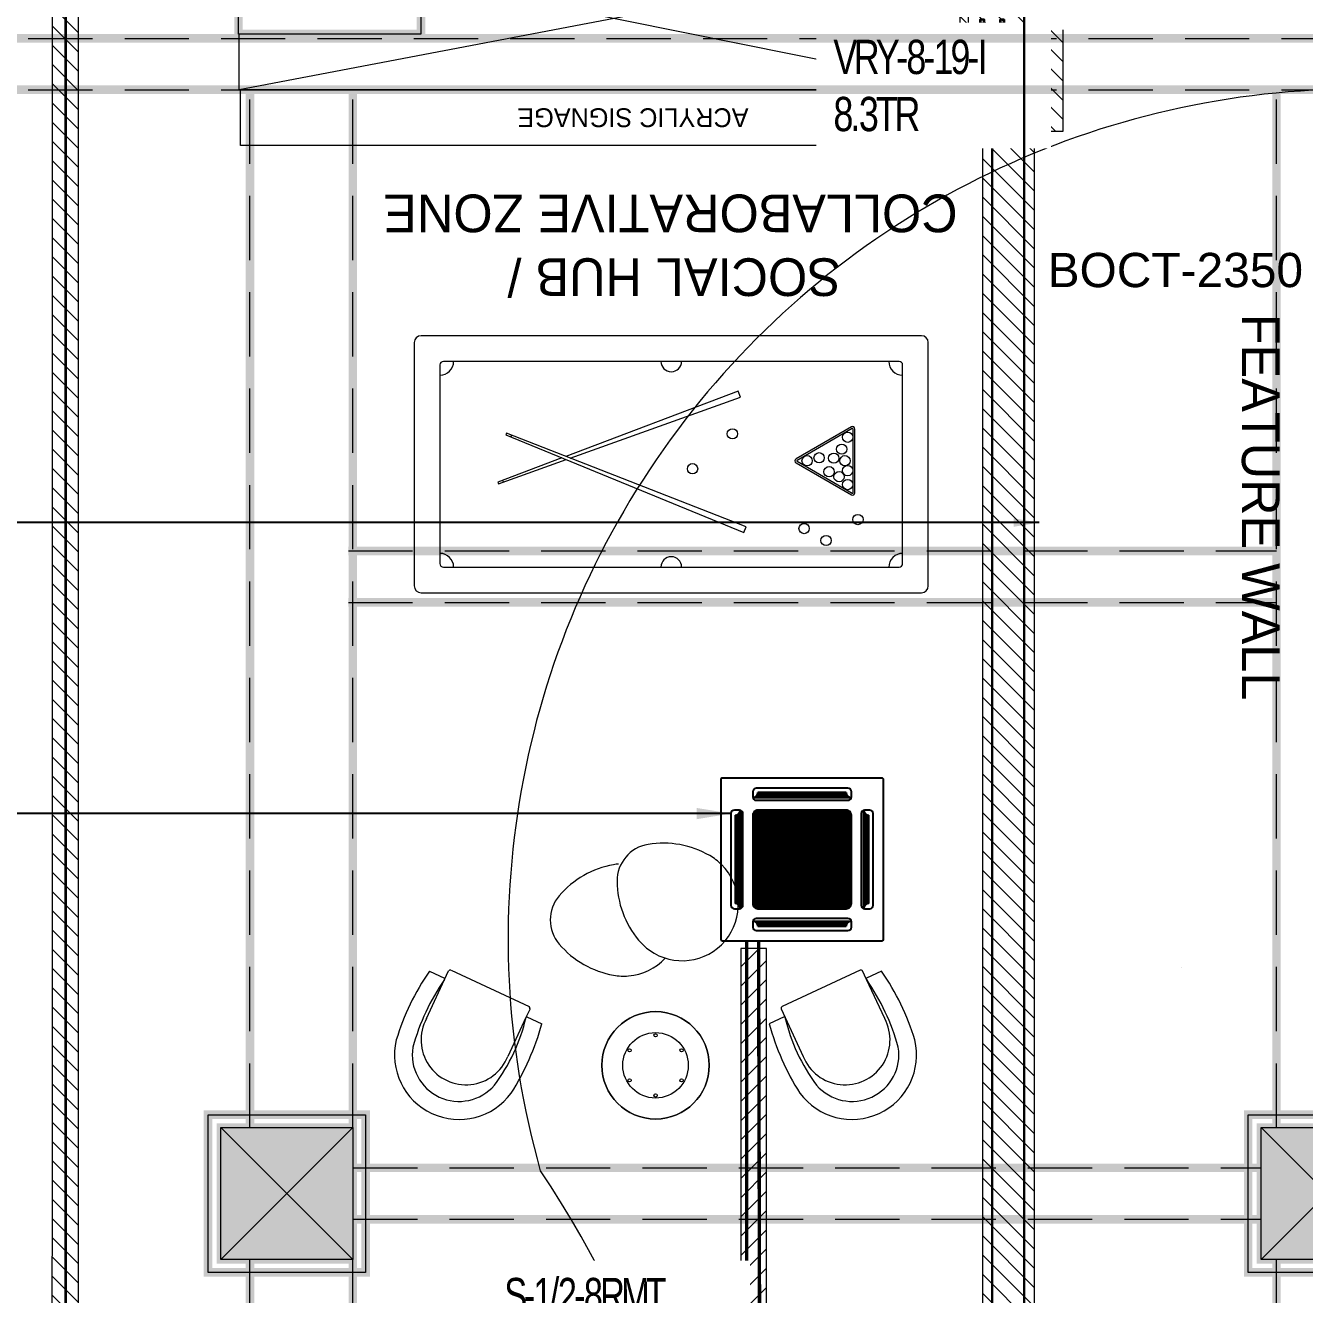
# Model space of a CAD drawing. Header units: millimetres. Extents: x -81374 to 485233, y -39075 to 157313.
# Drawn here: x 35006 to 42469, y 4275 to 11680 of the extents above; entities that cross this region are included whole.
import ezdxf
from ezdxf.enums import TextEntityAlignment as Align

# ---------------------------------------------------------------- set-up
doc = ezdxf.new("R2010")
doc.units = ezdxf.units.MM
doc.linetypes.add('CENTER', pattern=[2, 1.25, -0.25, 0.25, -0.25])
doc.linetypes.add('HIDDEN', pattern=[0.375, 0.25, -0.125])
for name, color, linetype in [('AC-RA-DIFFUSER', 6, 'Continuous'), ('CEN', 252, 'CENTER'), ('Hatch 01_UC', 7, 'Continuous'), ('M-HVAC ELLIPTICAL DUCT', 6, 'Continuous'), ('M-HVAC VRV PIPE', 152, 'Continuous'), ('M-HVAC-ELEPTICAL DUCT', 6, 'Continuous'), ('M-HVAC-SUPPLY AIR DUCT', 4, 'Continuous'), ('M-HVAC-TEXT', 7, 'Continuous')]:
    doc.layers.add(name, color=color, linetype=linetype)
for name, color, linetype, lineweight in [('CB-AC CABLE TRAY', 213, 'Continuous', 15), ('COPPER PIPE ', 4, 'Continuous', 30), ('G-IMPT', 8, 'Continuous', 5), ('P-PIPE-IDEN', 7, 'Continuous', 9), ('vrv text', 90, 'Continuous', 30)]:
    doc.layers.add(name, color=color, linetype=linetype, lineweight=lineweight)
doc.styles.add('Arial_2', font='arial.ttf', dxfattribs={"height": 75})
doc.styles.add('Herbalife_Third Floor - Furniture Layout - 210201$0$CG', font='GOTHIC.TTF')
doc.styles.add('HVAC TEXT', font='Romans.shx', dxfattribs={"width": 0.8, "height": 100})
doc.styles.add('ROMAND', font='romand__.ttf')
doc.styles.add('romans', font='stylu.ttf', dxfattribs={"height": 125})
doc.styles.get("Standard").update_dxf_attribs({"font": 'arial.ttf'})
doc.dimstyles.new('HVAC DIM', dxfattribs={"dimtxt": 100, "dimasz": 200, "dimexe": 50, "dimexo": 50, "dimgap": 50, "dimtad": 1, "dimtoh": 1, "dimdec": 0, "dimzin": 0, "dimdsep": 46, "dimtxsty": 'HVAC TEXT', "dimcen": 50, "dimclrd": 7, "dimclre": 7, "dimclrt": 7, "dimadec": 0, "dimazin": 0, "dimtfac": 1, "dimtdec": 0, "dimtofl": 0, "dimtmove": 0, "dimatfit": 3, "dimfxl": 1, "dimtolj": 1, "dimtzin": 0, "dimarcsym": 0})
doc.dimstyles.new('Vayucon', dxfattribs={"dimtxt": 200, "dimasz": 150, "dimexe": 0, "dimexo": 0, "dimgap": 9e-05, "dimtad": 1, "dimdec": 0, "dimrnd": 5, "dimzin": 0, "dimdsep": 46, "dimtxsty": 'ROMAND', "dimcen": 90, "dimclre": 99, "dimclrt": 7, "dimadec": 0, "dimazin": 0, "dimtfac": 1, "dimtdec": 0, "dimtofl": 0, "dimtmove": 1, "dimatfit": 3, "dimfxl": 1, "dimtolj": 1, "dimtzin": 0, "dimarcsym": 0})

# ---------------------------------------------------------------- blocks, each defined once
blk = doc.blocks.new('ng')
at = {"layer": 'CEN', "color": 9, "linetype": 'HIDDEN', "lineweight": 0, "ltscale": 1500, "true_color": 0xc7c8ca}
for p, q in [((44104.9, 40380), (44104.9, 34965.8)), ((49492.9, 34730.8), (44192.9, 34730.8)), ((49492.9, 34430.8), (44192.9, 34430.8)), ((44104.9, 34195.8), (44104.9, 28139)), ((49521.3, 31130.6), (44104.9, 31130.6)), ((49521.3, 30830.6), (44104.9, 30830.6)), ((54764.2, 28139), (37328.3, 28139)), ((54764.2, 27839), (37328.3, 27839))]:
    blk.add_line(p, q, dxfattribs=at)
at = {"layer": 'CEN', "color": 9, "linetype": 'Continuous', "lineweight": 0, "true_color": 0xc7c8ca}
for p, q in [((43425.4, 34965.8), (44195.4, 34195.8)), ((43425.4, 34195.8), (44195.4, 34965.8)), ((49495.4, 34965.8), (50265.4, 34195.8)), ((49495.4, 34195.8), (50265.4, 34965.8))]:
    blk.add_line(p, q, dxfattribs=at)
at = {"layer": 'CEN', "color": 9, "linetype": 'HIDDEN', "lineweight": 0, "ltscale": 1500, "true_color": 0xc7c8ca}
for points in [[(49495.4, 40380), (49495.4, 34965.8)], [(50095.4, 40380), (50095.4, 34965.8)], [(49495.4, 34195.8), (49495.4, 28139)], [(50095.4, 34195.8), (50095.4, 28139)]]:
    blk.add_lwpolyline(points, dxfattribs=at)
at = {"layer": 'CEN', "color": 9, "linetype": 'Continuous', "lineweight": 0, "true_color": 0xc7c8ca}
for points in [[(43350.4, 35040.8), (44270.4, 35040.8), (44270.4, 34120.8), (43350.4, 34120.8)], [(49420.4, 35040.8), (50340.4, 35040.8), (50340.4, 34120.8), (49420.4, 34120.8)], [(43425.4, 34965.8), (44195.4, 34965.8), (44195.4, 34195.8), (43425.4, 34195.8)], [(49495.4, 34965.8), (50265.4, 34965.8), (50265.4, 34195.8), (49495.4, 34195.8)], [(49097.5, 27814), (50162.5, 27814), (50162.5, 26749), (49097.5, 26749)]]:
    blk.add_lwpolyline(points, close=True, dxfattribs=at)
blk = doc.blocks.new('floor plan 1')
at = {"layer": 'G-IMPT', "ltscale": 500}
h = blk.add_hatch(color=8, dxfattribs=at)
h.dxf.hatch_style = 1
h.paths.add_polyline_path([(8478, -44235.9), (9785.1, -44235.9), (9785.1, -43625.9), (8478, -43625.9)])
h.paths.add_polyline_path([(15185.1, -43553.9), (15955.1, -43553.9), (15955.1, -44323.9), (15185.1, -44323.9)])
h = blk.add_hatch(color=8, dxfattribs=at)
h.dxf.hatch_style = 1
h.paths.add_polyline_path([(21255.1, -43553.9), (22025.1, -43553.9), (22025.1, -44323.9), (21255.1, -44323.9)])
at = {"layer": 'G-IMPT', "color": 8, "ltscale": 500}
for p, q in [((18731.7, -44966), (18626.2, -44739.6)), ((20245, -44966), (20350.6, -44739.6)), ((18151.3, -44959.9), (18257.8, -45188.1)), ((18755.7, -45017.4), (18731.7, -44966)), ((18755.7, -45017.4), (18731.7, -44966)), ((18738, -44970.4), (18824.6, -44930)), ((20238.8, -44970.4), (20152.1, -44930)), ((20221, -45017.4), (20245, -44966)), ((20221, -45017.4), (20245, -44966)), ((20825.4, -44959.9), (20719, -45188.1)), ((18294.7, -45242.1), (18750.3, -45029.7)), ((18294.7, -45242.1), (18750.3, -45029.7)), ((20682, -45242.1), (20226.5, -45029.7)), ((20682, -45242.1), (20226.5, -45029.7)), ((18169.1, -45236.2), (18257.2, -45195.1)), ((18257.8, -45188.1), (18281, -45238)), ((18257.8, -45188.1), (18281, -45238)), ((20719, -45188.1), (20695.7, -45238)), ((20719, -45188.1), (20695.7, -45238)), ((20807.7, -45236.2), (20719.5, -45195.1)), ((16418.2, -45258.3), (16418.2, -45258.3)), ((16418.2, -45258.3), (16418.2, -45258.3)), ((20856.7, -47445.1, 0), (17936.7, -47445.1, 0)), ((17896.7, -47485.1, 0), (17896.7, -48905.1, 0)), ((20896.7, -48905.1, 0), (20896.7, -47485.1, 0)), ((20726.7, -47595.1, 0), (18066.7, -47595.1, 0)), ((18046.7, -47615.1, 0), (18046.7, -48775.1, 0)), ((20746.7, -48775.1, 0), (20746.7, -47615.1, 0)), ((18973.5, -47796.9, 0), (18960, -47830.5, 0)), ((18960, -47830.5, 0), (20357.4, -48375.8, 0)), ((20361.1, -48366.6, 0), (18973.5, -47796.9, 0)), ((18324.9, -48029.1, 0), (18324.9, -48400.6, 0)), ((18336.1, -48029.1, 0), (18336.1, -48400.6, 0)), ((18662.4, -48212.4, 0), (18340.3, -48026.7, 0)), ((18668, -48202.7, 0), (18345.9, -48017, 0)), ((20405.6, -48081.2, 0), (20010.8, -48222.8, 0)), ((20034.3, -48232.4, 0), (20409, -48090.6, 0)), ((20380.9, -48101, 0), (20377.4, -48091.6, 0)), ((20409, -48090.6, 0), (20405.6, -48081.2, 0)), ((18340.3, -48403, 0), (18662.4, -48217.3, 0)), ((18345.9, -48412.7, 0), (18668, -48227, 0)), ((19987, -48231.3, 0), (18993.6, -48587.5, 0)), ((19006.1, -48621.4, 0), (20011.7, -48240.9, 0)), ((20329.6, -48364.7, 0), (20333.3, -48355.4, 0)), ((20357.4, -48375.8, 0), (20361.1, -48366.6, 0)), ((18993.6, -48587.5, 0), (19006.1, -48621.4, 0)), ((18066.7, -48795.1, 0), (20726.7, -48795.1, 0)), ((17936.7, -48945.1, 0), (20856.7, -48945.1, 0)), ((17664.6, -50055.7), (21910.7, -50055.7)), ((17664.6, -50380.7), (17664.6, -50055.7)), ((17664.6, -50055.7), (21910.7, -50055.7)), ((17664.6, -50380.7), (17664.6, -50055.7)), ((21910.7, -50055.7), (21910.7, -50380.7)), ((21910.7, -50055.7), (21910.7, -50380.7)), ((17664.6, -51186.5), (17664.6, -50380.7)), ((17664.6, -50380.7), (21918.4, -50380.7)), ((21910.7, -50380.7), (17664.6, -50380.7)), ((17664.6, -50380.7), (20857.1, -51023.7)), ((17664.6, -51186.5), (17664.6, -50380.7)), ((17664.6, -50380.7), (21918.4, -50380.7)), ((21910.7, -50380.7), (17664.6, -50380.7)), ((17664.6, -50380.7), (20857.1, -51023.7)), ((17686.7, -51186.5), (21918.4, -50380.7)), ((17686.7, -51186.5), (21918.4, -50380.7)), ((21918.4, -50380.7), (21918.4, -50705.7)), ((21918.4, -50380.7), (21918.4, -50705.7))]:
    blk.add_line(p, q, dxfattribs=at)
for centre, radius in [((19488.4, -44687.2), 313.4), ((19488.4, -44687.2), 191.3), ((19488.4, -44511.9), 9.53), ((19336.6, -44599.5), 9.53), ((19640.1, -44599.5), 9.53), ((19336.6, -44774.8), 9.53), ((19640.1, -44774.8), 9.53), ((19488.4, -44862.4), 9.53), ((18493.4, -47750.1, 0), 30), ((18621.3, -47819.9, 0), 30), ((18307.3, -47872.3, 0), 30), ((18367.3, -48076.6, 0), 30), ((18367.3, -48158.1, 0), 30), ((18417.8, -48122.5, 0), 30), ((18475.9, -48151.6, 0), 30), ((18382.9, -48215.7, 0), 30), ((18448.7, -48230.8, 0), 30), ((18534.1, -48233.1, 0), 30), ((18603.9, -48215.7, 0), 30), ((19272.6, -48169.1, 0), 30), ((18402.2, -48283.2, 0), 30), ((18367.3, -48353, 0), 30), ((19040, -48372.8, 0), 30)]:
    blk.add_circle(centre, radius, dxfattribs=at)
for centre, radius, start, end in [((25475.7, -40512.7), 6396.8, 150.30642, 213.81035), ((15388.8, -45424.6), 4959.9, 272.24385, 15.82283), ((18342.3, -44748.6), 377.2, 36.39463, 193.31008), ((19488.4, -44687.2), 313.4, 90, 270), ((19488.4, -44687.2), 313.4, 270, 90), ((20634.4, -44748.6), 377.2, 346.68992, 143.60537), ((18341.6, -44749.7), 273, 40.81224, 189.18773), ((20635.2, -44749.7), 273, 350.81227, 139.18776), ((17398.3, -45316.7), 1477.8, 15.16731, 32.40291), ((21578.5, -45316.7), 1477.8, 147.59709, 164.83269), ((18382.2, -44835.6), 262.2, 21.48214, 208.29386), ((17705.2, -45205.6), 1055, 13.01644, 36.96011), ((21271.6, -45205.6), 1055, 143.03989, 166.98356), ((20594.5, -44835.6), 262.2, 331.70614, 158.51786), ((19340.7, -44422.3), 1426.6, 196.83631, 214.7899), ((19357.8, -44434), 1334.9, 195.61107, 214.38767), ((19619, -44434), 1334.9, 325.61233, 344.38893), ((19636.1, -44422.3), 1426.6, 325.2101, 343.16369), ((18738.8, -44962.6), 7.85, 204.99998, 263.55437), ((20237.9, -44962.6), 7.85, 276.44563, 335.00002), ((18746, -45020.4), 10.2, 294.99998, 17.38487), ((18746, -45020.4), 10.2, 294.99998, 17.38487), ((20230.8, -45020.4), 10.2, 162.61513, 245.00002), ((20230.8, -45020.4), 10.2, 162.61513, 245.00002), ((18251.3, -45191.2), 7.14, 326.4456, 24.99998), ((19672.6, -45535.7), 327.7, 94.60785, 137.18583), ((19673.6, -45548.2), 340.2, 79.8816, 94.60785), ((19637.8, -45749), 544.2, 40.64115, 79.8816), ((20725.5, -45191.2), 7.14, 155.00002, 213.5544), ((18289.7, -45234), 9.56, 204.99998, 301.83792), ((18289.7, -45234), 9.56, 204.99998, 301.83792), ((19333.1, -45625.3), 327.7, 54.53571, 225.32001), ((20687.1, -45234), 9.56, 238.16208, 335.00002), ((20687.1, -45234), 9.56, 238.16208, 335.00002), ((19325.9, -45635.5), 340.2, 39.80947, 54.53571), ((19169.1, -45766.1), 544.2, 0.56901, 39.80947), ((19886.3, -45535.7), 216.7, 319.35885, 40.64115), ((19637.8, -45322.4), 544.2, 280.1184, 319.35885), ((19496.6, -45762.9), 216.7, 279.28672, 0.56901), ((19341.9, -45616.4), 340.2, 225.32001, 240.04626), ((19673.6, -45523.3), 340.2, 275.19973, 280.1184), ((19443.8, -45439.7), 544.2, 240.04626, 279.28672), ((17936.7, -47485.1, 0), 40, 90, 180), ((20856.7, -47485.1, 0), 40, 0, 90), ((18066.7, -47615.1, 0), 20, 90, 180), ((18046.7, -47595.1, 0), 80, 270, 0), ((19396.7, -47595.1, 0), 60, 180, 0), ((20746.7, -47595.1, 0), 80, 180, 270), ((20726.7, -47615.1, 0), 20, 0, 90), ((18338.9, -48029.1, 0), 14, 60.02708, 180), ((18338.9, -48029.1, 0), 2.8, 60.02708, 180), ((18661, -48214.8, 0), 14, 299.97292, 60.02708), ((18661, -48214.8, 0), 2.8, 299.97292, 60.02708), ((18338.9, -48400.6, 0), 14, 180, 299.97292), ((18338.9, -48400.6, 0), 2.8, 180, 299.97292), ((18046.7, -48795.1, 0), 80, 0, 90), ((20746.7, -48795.1, 0), 80, 90, 180), ((18066.7, -48775.1, 0), 20, 180, 270), ((19396.7, -48795.1, 0), 60, 0, 180), ((20726.7, -48775.1, 0), 20, 270, 0), ((17936.7, -48905.1, 0), 40, 180, 270), ((20856.7, -48905.1, 0), 40, 270, 360)]:
    blk.add_arc(centre, radius, start, end, dxfattribs=at)
at = {"layer": 'CEN', "linetype": 'Continuous'}
blk.add_blockref('ng', (-28240.4, -78519.6), dxfattribs=at)
at = {"layer": 'G-IMPT', "color": 8, "ltscale": 500, "style": 'Herbalife_Third Floor - Furniture Layout - 210201$0$CG'}
blk.add_text('FEATURE WALL', height=220, rotation=90, dxfattribs=at).set_placement((16066.7, -49072.8))
for s, height, p in [('SOCIAL HUB /', 220, (18407.1, -49397.2)), ('COLLABORATIVE ZONE', 220, (17725.6, -49769.4)), ('ACRYLIC SIGNAGE', 110, (18945.8, -50272.8)), ('ACRYLIC SIGNAGE', 110, (18945.8, -50272.8))]:
    blk.add_text(s, height=height, dxfattribs=at).set_placement(p)
at = {"layer": 'G-IMPT', "color": 8, "ltscale": 500}
for rotation, p in [(359.99915, (39680.6, -4989.6, 0)), (359.99915, (35886.7, -10139.3, 0)), (270.00085, (28873.3, -20643.5, 0)), (359.99915, (11975.3, -26935.4, 0)), (359.99915, (15267.6, -26935.4, 0)), (359.99915, (26686.3, -26987.7, 0)), (270.00085, (15861.1, -28615, 0)), (89.99915, (23697.8, -33300.6, 0)), (89.99915, (23597.9, -35337.7, 0)), (89.99915, (23597.9, -37388.3, 0)), (359.99915, (13750.4, -37781.5, 0)), (89.99915, (23697.8, -40746.8, 0)), (89.99915, (23597.8, -44302.5, 0)), (89.99915, (23597.8, -46399.1, 0)), (89.99915, (23697.8, -48339.8, 0)), (89.99915, (23697.8, -54280, 0)), (359.99915, (27418.1, -55702.4, 0)), (89.99915, (9671.9, -65856.5, 0)), (359.99915, (4684.1, -67403.4, 0)), (359.99915, (8737.2, -67403.4, 0))]:
    blk.add_attdef('PARTITIONTYPE', text='', height=200, rotation=rotation, dxfattribs=at).set_placement(p, align=Align.MIDDLE_CENTER)
blk = doc.blocks.new('*U116')
at = {"layer": 'CB-AC CABLE TRAY', "true_color": 0xa953a0}
h = blk.add_hatch(dxfattribs=at)
h.set_pattern_fill('ANSI31', color=215, scale=25)
h.set_pattern_definition([(45, (-884227.764, 1102908.81), (-56.1266008, 56.1266008), [])])
h.paths.add_polyline_path([(-88704.9, -150.4), (-88704.9, 149.6), (-68163.4, 149.6), (-68163.4, -150.4)])
at = {"layer": 'CB-AC CABLE TRAY', "color": 215, "true_color": 0xa953a0}
blk.add_lwpolyline([(-88704.9, -150.4), (-88704.9, 149.6), (-68163.4, 149.6), (-68163.4, -150.4)], close=True, dxfattribs=at)
blk = doc.blocks.new('*U122')
at = {"layer": 'CB-AC CABLE TRAY', "true_color": 0xa953a0}
h = blk.add_hatch(dxfattribs=at)
h.set_pattern_fill('ANSI31', color=215, scale=25)
h.set_pattern_definition([(45, (-899604.52, 1102758.81), (-56.1266008, 56.1266008), [])])
h.paths.add_polyline_path([(-88704.9, -150.4), (-88704.9, -0.4), (-83540.2, -0.4), (-83540.2, -150.4)])
at = {"layer": 'CB-AC CABLE TRAY', "color": 215, "true_color": 0xa953a0}
blk.add_lwpolyline([(-88704.9, -150.4), (-88704.9, -0.4), (-83540.2, -0.4), (-83540.2, -150.4)], close=True, dxfattribs=at)
blk = doc.blocks.new('*U123')
at = {"layer": 'CB-AC CABLE TRAY', "true_color": 0xa953a0}
h = blk.add_hatch(dxfattribs=at)
h.set_pattern_fill('ANSI31', color=215, scale=25)
h.set_pattern_definition([(45, (-888134.67, 1102758.81), (-56.1266008, 56.1266008), [])])
h.paths.add_polyline_path([(-88704.9, -150.4), (-88704.9, -0.4), (-72070.3, -0.4), (-72070.3, -150.4)])
at = {"layer": 'CB-AC CABLE TRAY', "color": 215, "true_color": 0xa953a0}
blk.add_lwpolyline([(-88704.9, -150.4), (-88704.9, -0.4), (-72070.3, -0.4), (-72070.3, -150.4)], close=True, dxfattribs=at)
blk = doc.blocks.new('*U127')
at = {"layer": 'CB-AC CABLE TRAY', "true_color": 0xa953a0}
h = blk.add_hatch(dxfattribs=at)
h.set_pattern_fill('ANSI31', color=215, scale=25)
h.set_pattern_definition([(45, (-897484.87, 1103208.81), (-56.1266008, 56.1266008), [])])
h.paths.add_polyline_path([(-88704.9, -150.4), (-88704.9, 449.6), (-81420.5, 449.6), (-81420.5, -150.4)])
at = {"layer": 'CB-AC CABLE TRAY', "color": 215, "true_color": 0xa953a0}
blk.add_lwpolyline([(-88704.9, -150.4), (-88704.9, 449.6), (-81420.5, 449.6), (-81420.5, -150.4)], close=True, dxfattribs=at)
blk = doc.blocks.new('DLC - All Capacities')
at = {"color": 62}
for p, q in [((261.5, 375), (-261.5, 375)), ((259.2, 380), (-259.2, 380)), ((257.5, 385), (-257.9, 385)), ((257.5, 390), (-257.5, 390)), ((286.9, 360), (-286.9, 360)), ((270.9, 365), (-270.9, 365)), ((265.1, 370), (-265.1, 370)), ((-390, 257.5), (-390, -257.5)), ((-385, 257.5), (-385, -257.9)), ((-380, 259.2), (-380, -259.2)), ((-375, 261.5), (-375, -261.5)), ((-370, 265.1), (-370, -265.1)), ((-365, 270.9), (-365, -270.9)), ((-360, 286.9), (-360, -286.9)), ((360, -286.9), (360, 286.9)), ((365, -270.9), (365, 270.9)), ((370, -265.1), (370, 265.1)), ((375, -261.5), (375, 261.5)), ((380, -259.2), (380, 259.2)), ((385, -257.5), (385, 257.9)), ((390, -257.5), (390, 257.5)), ((-286.9, -360), (286.9, -360)), ((-270.9, -365), (270.9, -365)), ((-265.1, -370), (265.1, -370)), ((-261.5, -375), (261.5, -375)), ((-259.2, -380), (259.2, -380)), ((-257.5, -385), (257.9, -385)), ((-257.5, -390), (257.5, -390))]:
    blk.add_line(p, q, dxfattribs=at)
at = {"color": 4}
for p, q in [((-277.5, -279.9), (-277.5, 279.9)), ((-274.5, -282.2), (-274.5, 282.2))]:
    blk.add_line(p, q, dxfattribs=at)
for points in [[(-465, -475), (465, -475, 0.414214), (475, -465), (475, 465, 0.414214), (465, 475), (-465, 475, 0.414214), (-475, 465), (-475, -465, 0.414214)], [(-287.5, 395), (-287.5, 365, 0.414214), (-267.5, 345), (267.5, 345, 0.414214), (287.5, 365), (287.5, 395, 0.414214), (267.5, 415), (-267.5, 415, 0.414214)], [(-395, -287.5), (-365, -287.5, 0.414214), (-345, -267.5), (-345, 267.5, 0.414214), (-365, 287.5), (-395, 287.5, 0.414214), (-415, 267.5), (-415, -267.5, 0.414214)], [(-257.5, -287.5), (257.5, -287.5, 0.414214), (287.5, -257.5), (287.5, 257.5, 0.414214), (257.5, 287.5), (-257.5, 287.5, 0.414214), (-287.5, 257.5), (-287.5, -257.5, 0.414214)], [(395, 287.5), (365, 287.5, 0.414214), (345, 267.5), (345, -267.5, 0.414214), (365, -287.5), (395, -287.5, 0.414214), (415, -267.5), (415, 267.5, 0.414214)], [(287.5, -395), (287.5, -365, 0.414214), (267.5, -345), (-267.5, -345, 0.414214), (-287.5, -365), (-287.5, -395, 0.414214), (-267.5, -415), (267.5, -415, 0.414214)]]:
    blk.add_lwpolyline(points, format="xyb", close=True, dxfattribs=at)
for points in [[(-277.5, -279.9), (-277.5, 279.9)], [(-274.5, 282.2), (-274.5, -282.2)], [(-267.5, -285.8), (-267.5, 285.8)], [(-264.5, 286.7), (-264.5, -286.7)], [(262.5, -287.1), (262.5, 287.1)], [(265.5, 286.4), (265.5, -286.4)], [(272.5, -283.5), (272.5, 283.5)], [(275.5, 281.5), (275.5, -281.5)]]:
    blk.add_lwpolyline(points, dxfattribs=at)
for points in [[(-257.5, 287.5), (-254.5, 287.5), (-254.5, -287.5), (-257.5, -287.5)], [(-247.5, 287.5), (-244.5, 287.5), (-244.5, -287.5), (-247.5, -287.5)], [(-237.5, 287.5), (-234.5, 287.5), (-234.5, -287.5), (-237.5, -287.5)], [(-227.5, 287.5), (-224.5, 287.5), (-224.5, -287.5), (-227.5, -287.5)], [(-217.5, 287.5), (-214.5, 287.5), (-214.5, -287.5), (-217.5, -287.5)], [(-207.5, 287.5), (-204.5, 287.5), (-204.5, -287.5), (-207.5, -287.5)], [(-197.5, 287.5), (-194.5, 287.5), (-194.5, -287.5), (-197.5, -287.5)], [(-187.5, 287.5), (-184.5, 287.5), (-184.5, -287.5), (-187.5, -287.5)], [(-177.5, 287.5), (-174.5, 287.5), (-174.5, -287.5), (-177.5, -287.5)], [(-167.5, 287.5), (-164.5, 287.5), (-164.5, -287.5), (-167.5, -287.5)], [(-157.5, 287.5), (-154.5, 287.5), (-154.5, -287.5), (-157.5, -287.5)], [(-147.5, 287.5), (-144.5, 287.5), (-144.5, -287.5), (-147.5, -287.5)], [(-137.5, 287.5), (-134.5, 287.5), (-134.5, -287.5), (-137.5, -287.5)], [(-127.5, 287.5), (-124.5, 287.5), (-124.5, -287.5), (-127.5, -287.5)], [(-117.5, 287.5), (-114.5, 287.5), (-114.5, -287.5), (-117.5, -287.5)], [(-107.5, 287.5), (-104.5, 287.5), (-104.5, -287.5), (-107.5, -287.5)], [(-97.5, 287.5), (-94.5, 287.5), (-94.5, -287.5), (-97.5, -287.5)], [(-87.5, 287.5), (-84.5, 287.5), (-84.5, -287.5), (-87.5, -287.5)], [(-77.5, 287.5), (-74.5, 287.5), (-74.5, -287.5), (-77.5, -287.5)], [(-67.5, 287.5), (-64.5, 287.5), (-64.5, -287.5), (-67.5, -287.5)], [(-57.5, 287.5), (-54.5, 287.5), (-54.5, -287.5), (-57.5, -287.5)], [(-47.5, 287.5), (-44.5, 287.5), (-44.5, -287.5), (-47.5, -287.5)], [(-37.5, 287.5), (-34.5, 287.5), (-34.5, -287.5), (-37.5, -287.5)], [(-27.5, 287.5), (-24.5, 287.5), (-24.5, -287.5), (-27.5, -287.5)], [(-17.5, 287.5), (-14.5, 287.5), (-14.5, -287.5), (-17.5, -287.5)], [(-7.5, 287.5), (-4.5, 287.5), (-4.5, -287.5), (-7.5, -287.5)], [(2.5, 287.5), (5.5, 287.5), (5.5, -287.5), (2.5, -287.5)], [(12.5, 287.5), (15.5, 287.5), (15.5, -287.5), (12.5, -287.5)], [(22.5, 287.5), (25.5, 287.5), (25.5, -287.5), (22.5, -287.5)], [(32.5, 287.5), (35.5, 287.5), (35.5, -287.5), (32.5, -287.5)], [(42.5, 287.5), (45.5, 287.5), (45.5, -287.5), (42.5, -287.5)], [(52.5, 287.5), (55.5, 287.5), (55.5, -287.5), (52.5, -287.5)], [(62.5, 287.5), (65.5, 287.5), (65.5, -287.5), (62.5, -287.5)], [(72.5, 287.5), (75.5, 287.5), (75.5, -287.5), (72.5, -287.5)], [(82.5, 287.5), (85.5, 287.5), (85.5, -287.5), (82.5, -287.5)], [(92.5, 287.5), (95.5, 287.5), (95.5, -287.5), (92.5, -287.5)], [(102.5, 287.5), (105.5, 287.5), (105.5, -287.5), (102.5, -287.5)], [(112.5, 287.5), (115.5, 287.5), (115.5, -287.5), (112.5, -287.5)], [(122.5, 287.5), (125.5, 287.5), (125.5, -287.5), (122.5, -287.5)], [(132.5, 287.5), (135.5, 287.5), (135.5, -287.5), (132.5, -287.5)], [(142.5, 287.5), (145.5, 287.5), (145.5, -287.5), (142.5, -287.5)], [(152.5, 287.5), (155.5, 287.5), (155.5, -287.5), (152.5, -287.5)], [(162.5, 287.5), (165.5, 287.5), (165.5, -287.5), (162.5, -287.5)], [(172.5, 287.5), (175.5, 287.5), (175.5, -287.5), (172.5, -287.5)], [(182.5, 287.5), (185.5, 287.5), (185.5, -287.5), (182.5, -287.5)], [(192.5, 287.5), (195.5, 287.5), (195.5, -287.5), (192.5, -287.5)], [(202.5, 287.5), (205.5, 287.5), (205.5, -287.5), (202.5, -287.5)], [(212.5, 287.5), (215.5, 287.5), (215.5, -287.5), (212.5, -287.5)], [(222.5, 287.5), (225.5, 287.5), (225.5, -287.5), (222.5, -287.5)], [(232.5, 287.5), (235.5, 287.5), (235.5, -287.5), (232.5, -287.5)], [(242.5, 287.5), (245.5, 287.5), (245.5, -287.5), (242.5, -287.5)], [(252.5, 287.5), (255.5, 287.5), (255.5, -287.5), (252.5, -287.5)]]:
    blk.add_lwpolyline(points, close=True, dxfattribs=at)
at = {"color": 62}
for centre, start, end in [((-287.5, 390), 271.21301, 0.01284), ((287.5, 390), 179.98716, 268.78699), ((-390, 287.5), 269.98716, 358.78699), ((390, 287.5), 181.21301, 270.01284), ((-390, -287.5), 1.21301, 90.01284), ((390, -287.5), 89.98716, 178.78699), ((-287.5, -390), 359.98716, 88.78699), ((287.5, -390), 91.21301, 180.01284)]:
    blk.add_arc(centre, 30, start, end, dxfattribs=at)
blk = doc.blocks.new('zw$4E06')
at = {"layer": 'vrv text'}
for points in [[(-121, 47), (-125, 47, 0.219765), (-200, 9), (-201, 7), (-203, 6), (-204, 4), (-205, 2, 0.042815), (-212, -11), (-213, -13), (-214, -15), (-215, -17), (-215, -19), (-216, -21), (-216, -21), (-217, -22), (-217, -22), (-217, -23), (-217, -24), (-218, -25), (-219, -26), (-219, -26), (-220, -26), (-220, -27), (-220, -27), (-221, -28), (-222, -28), (-222, -28), (-222, -29), (-223, -29), (-224, -29)], [(-121, 50), (-123, 50, 0.309599), (-218, -18), (-219, -19)], [(-121, 4), (-124, 4, 0.392074), (-178, -52), (-178, -53), (-178, -55, 0.393328), (-124, -110), (-121, -110)], [(-121, 1), (-123, 1), (-124, 0, 0.390764), (-175, -52), (-175, -55, 0.390298), (-124, -107), (-121, -107)], [(-231, -32), (-231, -32, 0.021844), (-210, -47), (-200, -53), (-205, -43)], [(-205, -64), (-200, -53), (-210, -60, 0.03043), (-231, -75), (-231, -75)], [(-121, -154), (-123, -154, -0.308139), (-215, -88), (-216, -86), (-216, -85), (-217, -85), (-217, -84), (-217, -84), (-217, -83), (-218, -83), (-218, -82), (-218, -82), (-219, -81), (-219, -81), (-220, -80), (-220, -80), (-220, -79), (-221, -79), (-222, -79), (-222, -78), (-222, -78, 0.112916), (-230, -75), (-231, -75), (-231, -75)], [(-121, -157), (-123, -157, -0.307918), (-218, -89), (-219, -87), (-219, -87), (-219, -86), (-220, -86), (-220, -85), (-220, -85), (-220, -84), (-221, -84), (-221, -83), (-221, -83), (-222, -83), (-222, -82), (-222, -82), (-223, -82), (-223, -81), (-223, -81), (-224, -81), (-224, -80), (-225, -80), (-225, -80), (-225, -80), (-226, -79), (-227, -79), (-227, -79), (-227, -79), (-228, -79), (-229, -79), (-229, -78), (-230, -78), (-231, -78), (-231, -78)]]:
    blk.add_lwpolyline(points, format="xyb", dxfattribs=at)
for points in [[(-206, 0), (-209, 2)], [(-202, 6), (-205, 8)], [(-198, 11), (-201, 13)], [(-194, 16), (-196, 18)], [(-189, 20), (-191, 23)], [(-184, 25), (-186, 27)], [(-179, 29), (-181, 31)], [(-173, 33), (-175, 35)], [(-167, 36), (-169, 38)], [(-161, 39), (-163, 41)], [(-154, 42), (-156, 44)], [(-147, 44), (-149, 46)], [(-139, 45), (-142, 48)], [(-131, 46), (-133, 49)], [(-131, -1), (-133, 2)], [(-122, 47), (-125, 50)], [(-122, 0), (-125, 3)], [(-76, 50), (-76, 53), (-104, 53), (-109, 50), (-121, 50)], [(-103, 50), (-108, 47), (-121, 47)], [(-121, 3), (-121, 47)], [(-121, 3), (-108, 3), (-103, 0), (-76, 0), (-76, -3), (-104, -3), (-109, 0), (-121, 0)], [(-113, 0), (-116, 3)], [(-112, 47), (-115, 50)], [(-108, 3), (-108, 47)], [(-105, 49), (-107, 51)], [(-100, -3), (-104, 1)], [(-103, 50), (-103, 40)], [(-76, 0), (-76, 50), (-103, 50), (-103, 0)], [(-103, 48), (-5, 48), (-3, 50), (0, 50)], [(-103, 2), (-103, 49)], [(-103, 1), (-103, 48)], [(-103, 47), (-103, 0)], [(0, 47), (-2, 47), (-4, 46), (-103, 46)], [(-4, 46), (-4, 4), (-103, 4)], [(-103, 45), (-103, 3)], [(0, 0), (-3, 0), (-5, 1), (-103, 1)], [(-96, 50), (-100, 53)], [(-91, -3), (-94, 0)], [(-87, 50), (-90, 53)], [(-81, -3), (-84, 0)], [(-78, 50), (-81, 53)], [(-76, 50), (-76, 40)], [(-26, 46), (-33, 46)], [(-26, 4), (-33, 4)], [(-4, 4), (-2, 3)], [(-2, 47), (-2, 3), (0, 3)], [(151, 48), (73, 48), (70, 50), (-1, 50)], [(70, 3), (-1, 3)], [(0, 47), (70, 47), (72, 46), (151, 46), (158, 42), (196, 42), (203, 38), (203, 13), (196, 8), (158, 8), (151, 4), (72, 4), (70, 3)], [(0, 0), (70, 0)], [(70, 47), (70, 3)], [(70, 0), (73, 1), (151, 1), (159, 6), (196, 6), (203, 10), (236, 10), (236, 40), (203, 40), (196, 44)], [(72, 46), (72, 4)], [(93, 46), (101, 46)], [(93, 4), (101, 4)], [(159, 44), (151, 48)], [(151, 46), (151, 4)], [(158, 42), (158, 8)], [(196, 44), (159, 44)], [(196, 42), (196, 8)], [(203, 38), (236, 38)], [(203, 13), (236, 13)], [(-500, -74), (-500, -32), (-507, -37), (-545, -37), (-545, -34)], [(-545, -34), (-508, -34)], [(-545, -37), (-545, -70)], [(-545, -70), (-507, -70), (-500, -74), (-421, -74)], [(-545, -73), (-545, -70)], [(-508, -73), (-545, -73)], [(-508, -34), (-501, -30)], [(-501, -77), (-508, -73)], [(-507, -37), (-507, -70)], [(-501, -30), (-422, -30)], [(-422, -77), (-501, -77)], [(-349, -31), (-419, -31), (-421, -32), (-500, -32)], [(-443, -32), (-450, -32)], [(-443, -74), (-450, -74)], [(-422, -30), (-419, -28)], [(-419, -78), (-422, -77)], [(-421, -32), (-421, -74), (-419, -76)], [(-419, -28), (-348, -28)], [(-419, -31), (-419, -76), (-349, -76)], [(-349, -78), (-419, -78)], [(-247, -30), (-344, -30), (-347, -28), (-349, -28)], [(-349, -31), (-347, -31), (-345, -32), (-247, -32)], [(-347, -31), (-347, -76), (-349, -76)], [(-349, -78), (-347, -78)], [(-345, -74), (-347, -76)], [(-347, -78), (-344, -77)], [(-345, -32), (-345, -74), (-247, -74)], [(-344, -77), (-247, -77)], [(-324, -32), (-316, -32)], [(-324, -74), (-316, -74)], [(-241, -28), (-246, -25), (-273, -25), (-273, -28), (-247, -28), (-242, -32)], [(-272, -28), (-273, -27)], [(-273, -28), (-273, -41)], [(-273, -78), (-273, -28)], [(-231, -75), (-242, -75), (-247, -78), (-273, -78), (-273, -81), (-246, -81), (-241, -78), (-231, -78)], [(-266, -81), (-269, -78)], [(-263, -28), (-266, -25)], [(-257, -81), (-260, -78)], [(-253, -28), (-256, -25)], [(-247, -81), (-251, -78)], [(-241, -32), (-247, -25)], [(-247, -28), (-247, -41)], [(-247, -78), (-247, -28)], [(-247, -76), (-247, -28), (-247, -76)], [(-247, -77), (-247, -30)], [(-247, -77), (-247, -30)], [(-241, -79), (-243, -76)], [(-242, -75), (-242, -32)], [(-242, -32), (-231, -32)], [(-241, -28), (-231, -28)], [(-232, -78), (-235, -75)], [(-231, -32), (-234, -28)], [(-231, -28), (-230, -28), (-229, -28), (-229, -28), (-228, -28), (-228, -28), (-227, -28), (-227, -28), (-227, -27), (-226, -27), (-225, -27), (-225, -27), (-225, -26), (-224, -26), (-224, -26), (-223, -25), (-223, -25), (-222, -25), (-222, -24), (-222, -24), (-221, -24), (-221, -23), (-221, -23), (-220, -22), (-220, -22), (-220, -22), (-220, -21), (-219, -21), (-219, -20), (-219, -20)], [(-229, -31), (-230, -32), (-231, -32)], [(-224, -30), (-226, -27)], [(-217, -83), (-223, -77)], [(-219, -25), (-221, -23)], [(-215, -19), (-218, -17)], [(-210, -100), (-217, -93)], [(-216, -21), (-216, -21)], [(-216, -86), (-216, -86)], [(-213, -13), (-215, -10)], [(-210, -6), (-212, -4)], [(-175, -50), (-178, -48)], [(-174, -60), (-178, -57)], [(-174, -42), (-176, -40)], [(-171, -73), (-176, -68)], [(-172, -35), (-174, -32)], [(-169, -28), (-171, -26)], [(-153, -100), (-168, -85)], [(-165, -22), (-167, -20)], [(-161, -17), (-163, -15)], [(-156, -13), (-158, -10)], [(-151, -8), (-153, -6)], [(-145, -5), (-147, -3)], [(-138, -2), (-141, 0)], [(-183, -136), (-204, -115)], [(-161, -149), (-168, -142)], [(-147, -154), (-151, -149)], [(-135, -156), (-139, -152)], [(-125, -110), (-128, -107)], [(-125, -157), (-128, -153)], [(-76, -107), (-76, -104), (-104, -104), (-109, -107), (-121, -107)], [(-121, -154), (-121, -110), (-108, -110), (-103, -107), (-76, -107)], [(-109, -157), (-104, -160), (-76, -160), (-76, -157), (-103, -157), (-108, -154), (-121, -154)], [(-121, -157), (-109, -157)], [(-115, -110), (-118, -107)], [(-115, -157), (-118, -154)], [(-107, -109), (-109, -107)], [(-103, -160), (-109, -154)], [(-108, -154), (-108, -110)], [(-103, -108), (-5, -108), (-3, -106), (0, -106)], [(-103, -107), (-103, -118)], [(-103, -157), (-103, -107)], [(-103, -155), (-103, -108)], [(0, -109), (-2, -109), (-5, -110), (-103, -110)], [(-5, -110), (-5, -152), (-103, -152)], [(-103, -157), (-103, -110)], [(-5, -155), (-103, -155)], [(-99, -107), (-102, -104)], [(-93, -160), (-96, -157)], [(-90, -107), (-93, -104)], [(-84, -160), (-87, -157)], [(-81, -107), (-84, -104)], [(-76, -158), (-78, -157)], [(-76, -107), (-76, -118)], [(-76, -157), (-76, -107)], [(-26, -110), (-34, -110)], [(-26, -152), (-34, -152)], [(-5, -152), (-2, -154), (0, -154)], [(-3, -156), (-5, -155)], [(0, -156), (-3, -156)], [(-2, -154), (-2, -109)], [(151, -108), (72, -108), (70, -106), (-1, -106)], [(69, -154), (-1, -154)], [(0, -109), (69, -109), (71, -110), (150, -110)], [(0, -156), (70, -156)], [(69, -109), (69, -154)], [(196, -148), (158, -148), (150, -152), (71, -152), (69, -154)], [(70, -156), (72, -155)], [(71, -110), (71, -152)], [(72, -155), (151, -155), (158, -151), (196, -151)], [(93, -110), (101, -110)], [(93, -152), (101, -152)], [(150, -110), (150, -152)], [(150, -110), (158, -115), (196, -115), (203, -119), (203, -144), (196, -148)], [(158, -112), (151, -108)], [(196, -112), (158, -112)], [(158, -115), (158, -148)], [(196, -112), (203, -116), (235, -116), (235, -147), (203, -147), (196, -151)], [(196, -115), (196, -148)], [(203, -119), (235, -119)], [(203, -144), (235, -144)]]:
    blk.add_lwpolyline(points, dxfattribs=at)
for points in [[(-224, -29), (-225, -31), (-227, -31), (-229, -31)], [(-205, -43), (-210, -36), (-212, -28), (-216, -21)], [(-216, -86), (-212, -78), (-209, -71), (-205, -64)]]:
    blk.add_open_spline(points, degree=3, dxfattribs=at)

msp = doc.modelspace()

# ---------------------------------------------------------------- hatches: boundary and pattern name
at = {"layer": 'Hatch 01_UC', "linetype": 'Continuous'}
h = msp.add_hatch(color=8, dxfattribs=at)
h.dxf.hatch_style = 1
h.paths.add_polyline_path([(36915.7, 4478.5), (36145.7, 4478.5), (36145.7, 5248.5), (36915.7, 5248.5)])
h = msp.add_hatch(color=8, dxfattribs=at)
h.dxf.hatch_style = 1
h.paths.add_polyline_path([(49692.8, 5160.5), (48385.7, 5160.5), (48385.7, 4550.5), (49692.8, 4550.5)])
h.paths.add_polyline_path([(42985.7, 4478.5), (42215.7, 4478.5), (42215.7, 5248.5), (42985.7, 5248.5)])

# ---------------------------------------------------------------- linework, layer by layer
at = {"layer": 'CEN', "color": 11, "linetype": 'Continuous', "lineweight": 0, "const_width": 50}
for points in [[(37313.7, 11630.3), (36248.7, 11630.3), (36248.7, 12695.3), (37313.7, 12695.3)], [(36990.7, 4403.5), (36070.7, 4403.5), (36070.7, 5323.5), (36990.7, 5323.5)], [(43060.7, 4403.5), (42140.7, 4403.5), (42140.7, 5323.5), (43060.7, 5323.5)], [(36915.7, 4478.5), (36145.7, 4478.5), (36145.7, 5248.5), (36915.7, 5248.5)], [(42985.7, 4478.5), (42215.7, 4478.5), (42215.7, 5248.5), (42985.7, 5248.5)]]:
    msp.add_lwpolyline(points, close=True, dxfattribs=at)
at = {"layer": 'CEN', "color": 11, "linetype": 'HIDDEN', "lineweight": 0, "ltscale": 1500, "const_width": 50}
for points in [[(36315.7, 5248.5), (36315.7, 11305.3)], [(36915.7, 5248.5), (36915.7, 11305.3)], [(42306.2, 5248.5), (42306.2, 11305.3)], [(36889.9, 8613.7), (42306.2, 8613.7)], [(36889.9, 8313.7), (42306.2, 8313.7)], [(36918.2, 5013.5), (42218.2, 5013.5)], [(36918.2, 4713.5), (42218.2, 4713.5)], [(36315.7, -935.7), (36315.7, 4478.5)], [(36915.7, -935.7), (36915.7, 4478.5)], [(42306.2, -935.7), (42306.2, 4478.5)]]:
    msp.add_lwpolyline(points, dxfattribs=at)
at = {"layer": 'CEN', "color": 11, "linetype": 'Continuous', "lineweight": 0, "const_width": 50}
for points in [[(36915.7, 5248.5), (36145.7, 4478.5)], [(36915.7, 4478.5), (36145.7, 5248.5)], [(42985.7, 5248.5), (42215.7, 4478.5)], [(42985.7, 4478.5), (42215.7, 5248.5)]]:
    msp.add_lwpolyline(points, dxfattribs=at)
at = {"layer": 'COPPER PIPE ', "color": 4, "linetype": 'Continuous', "const_width": 15}
msp.add_lwpolyline([(41928.9, -9553.1), (40646.9, -9553.1), (40646.9, 11134.1)], dxfattribs=at)
at = {"layer": 'M-HVAC VRV PIPE', "color": 3, "linetype": 'Continuous', "const_width": 20}
msp.add_lwpolyline([(41056.1, 985.3), (39214.3, 985.3), (39214.3, 6338.6)], dxfattribs=at)
at = {"layer": 'M-HVAC VRV PIPE', "color": 76, "linetype": 'Continuous', "const_width": 20}
msp.add_lwpolyline([(39283.7, 6338.6), (39296.9, 1079.7)], dxfattribs=at)

# ---------------------------------------------------------------- block references
at = {"linetype": 'Continuous', "rotation": 180}
msp.add_blockref('floor plan 1', (58170.8, -39075.4), dxfattribs=at)
at = {"layer": 'AC-RA-DIFFUSER', "rotation": 360}
msp.add_blockref('DLC - All Capacities', (39537.5, 6813.6), dxfattribs=at)
at = {"layer": 'CB-AC CABLE TRAY', "color": 4, "linetype": 'HIDDEN'}
for name, p, rotation in [('*U127', (40910, 99766.6), 89.99971984367855), ('*U123', (35162.4, 84887.6), 89.9997198436913), ('*U116', (40741.4, 79225.1), 89.9997198436913)]:
    msp.add_blockref(name, p, dxfattribs=dict(at, rotation=rotation))
at = {"layer": 'CB-AC CABLE TRAY', "color": 4, "linetype": 'HIDDEN', "xscale": -1, "rotation": 270.0002801563087}
msp.add_blockref('*U122', (39329.3, 89834.6), dxfattribs=at)
at = {"layer": 'vrv text', "xscale": 0.7447286262668819, "yscale": 0.7447286262668819, "zscale": 0.7447286262668819, "rotation": 89.99999999999999}
msp.add_blockref('zw$4E06', (40607.2, 11540.3), dxfattribs=at)

# ---------------------------------------------------------------- texts
at = {"layer": 'M-HVAC-ELEPTICAL DUCT', "insert": (40970.3, 10353.3, 1198.1), "char_height": 200, "attachment_point": 1}
msp.add_mtext('BOCT-2350', dxfattribs=at)

# ---------------------------------------------------------------- leaders
at = {"layer": 'M-HVAC ELLIPTICAL DUCT', "linetype": 'Continuous'}
msp.add_leader([(39122.5, 7081.1), (33943.5, 7081.1)], dimstyle='HVAC DIM', dxfattribs=at)
at = {"layer": 'M-HVAC-SUPPLY AIR DUCT', "color": 0, "linetype": 'Continuous'}
msp.add_leader([(40921.5, 8779.4, 0), (34053.2, 8779.4, 0)], dimstyle='Vayucon', dxfattribs=at)

# ---------------------------------------------------------------- next in the draw order: texts
at = {"layer": 'M-HVAC-TEXT', "insert": (37799.5, 3771.1), "char_height": 200, "width": 1334.442, "attachment_point": 7, "style": 'romans', "bg_fill": 2}
msp.add_mtext('\\pxql,t8;{\\W0.75;\\T0.75;\\C3;S-1/2-8RMT\\PL-\\Fromans.shx|c1;1/4-8RMT}', dxfattribs=at)
at = {"layer": 'P-PIPE-IDEN', "insert": (39720.4, 11597.1), "char_height": 200, "width": 1170.464, "attachment_point": 1, "style": 'Arial_2', "bg_fill": 2}
msp.add_mtext('{\\W0.75;\\T0.75;\\C1;VRY-8-19-I\\P8.3TR}', dxfattribs=at)

# ---------------------------------------------------------------- next in the draw order: linework, layer by layer
at = {"layer": 'CEN', "color": 11, "linetype": 'HIDDEN', "lineweight": 0, "ltscale": 1500, "const_width": 50}
msp.add_lwpolyline([(31647, 11305.3), (49082.8, 11305.3)], dxfattribs=at)
at = {"layer": 'M-HVAC VRV PIPE', "color": 171, "linetype": 'Continuous', "const_width": 15}
msp.add_lwpolyline([(41057.5, -9718.5), (40834.1, -9718.5), (40833.2, 11941.5)], dxfattribs=at)

# ---------------------------------------------------------------- next in the draw order: texts
at = {"layer": 'P-PIPE-IDEN', "insert": (40959.1, 12288.5), "char_height": 200, "width": 1170.464, "attachment_point": 1, "style": 'Arial_2', "bg_fill": 2}
msp.add_mtext('{\\W0.75;\\T0.75;\\C1;VRY-8-19-I\\P8.3TR}', dxfattribs=at)

# ---------------------------------------------------------------- next in the draw order: linework, layer by layer
at = {"layer": 'CEN', "color": 11, "linetype": 'HIDDEN', "lineweight": 0, "ltscale": 1500, "const_width": 50}
msp.add_lwpolyline([(31647, 11605.3), (49082.8, 11605.3)], dxfattribs=at)
at = {"layer": 'M-HVAC VRV PIPE', "color": 6, "linetype": 'Continuous', "elevation": 0}
msp.add_lwpolyline([(35955.9, -11961.6, 15, 15, 0), (35237.4, -11961.6, 15, 15, 0), (35240.7, 13048.3, 15, 15, 0), (40936.3, 13048.3, 15, 15, 0), (40936.3, 13048.3, 15, 15, 0), (40903.3, 18367.2, 15, 15, 0), (46651, 18367.2, 0, 0, 0)], format="xyseb", dxfattribs=at)

doc.saveas('drawing.dxf')
